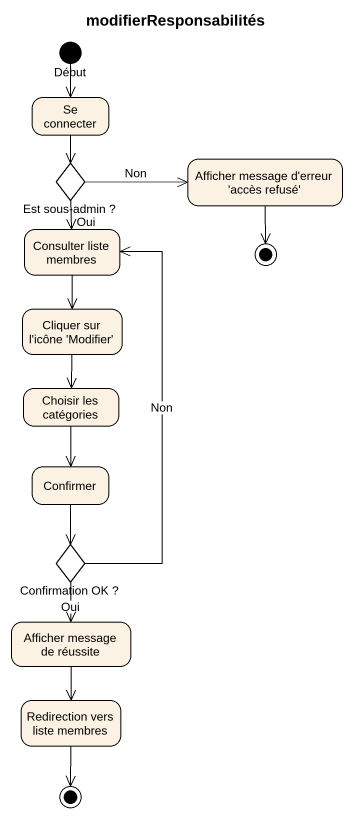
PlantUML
@startuml
title modifierResponsabilités
hide empty description
state Début <<start>>
state "Se connecter" as Se_connecter
state "Est sous-admin ?" as Est_sous_admin <<choice>>
state "Afficher message d'erreur 'accès refusé'" as Afficher_message_d_erreur
state "Consulter liste membres" as Consulter_liste_membres
state final1 <<end>>
state "Cliquer sur l'icône 'Modifier'" as Cliquer_sur_l_icône_Modifier
state "Choisir les catégories" as Choisir_les_catégories
state Confirmer
state "Confirmation OK ?" as Confirmation_OK <<choice>>
state "Afficher message de réussite" as Afficher_message_de_réussite
state "Redirection vers liste membres" as Redirection_vers_liste
state final2 <<end>>
Début --> Se_connecter
Se_connecter --> Est_sous_admin
Est_sous_admin -right-> Afficher_message_d_erreur : Non
Est_sous_admin --> Consulter_liste_membres : Oui
Afficher_message_d_erreur --> final1
Consulter_liste_membres --> Cliquer_sur_l_icône_Modifier
Cliquer_sur_l_icône_Modifier --> Choisir_les_catégories
Choisir_les_catégories --> Confirmer
Confirmer --> Confirmation_OK
Confirmation_OK -up-> Consulter_liste_membres : Non
Confirmation_OK --> Afficher_message_de_réussite : Oui
Afficher_message_de_réussite --> Redirection_vers_liste
Redirection_vers_liste --> final2
@enduml
